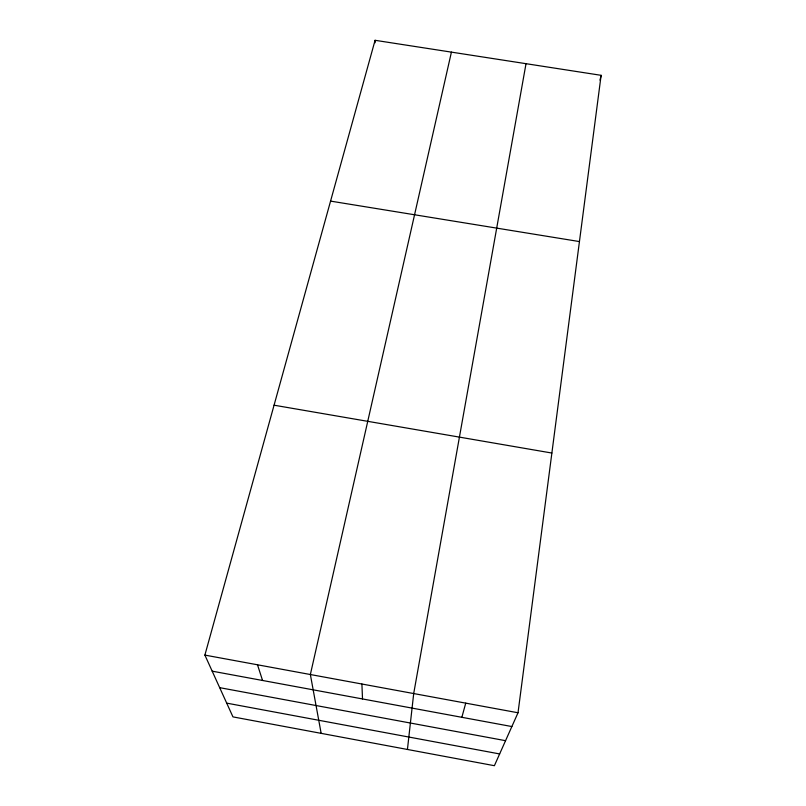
<?xml version="1.0" encoding="UTF-8"?>
<svg xmlns="http://www.w3.org/2000/svg" width="806" height="806" viewBox="0 0 806 806"><rect width="100%" height="100%" fill="white"/><g stroke="black" fill="none" stroke-linecap="round" stroke-linejoin="round"><path stroke-width="1.21" d="M407.433 749.459L413.7 693.553L526.016 63.684M518.016 712.766L601.115 75.321L375.082 40.3L204.885 655.097L232.954 716.887L494.39 765.7L518.016 712.766L204.885 655.097M451.42 52.128L310.36 674.521L321.151 733.349M599.986 80.126L601.115 75.321M461.858 717.31L465.737 703.134M330.561 201.107L579.443 241.568M274.07 405.196L551.878 453.043M212.18 671.166L511.87 726.549M219.675 687.659L505.553 740.684M226.708 703.134L499.639 753.942M257.497 664.789L262.555 680.476M361.904 684.022L362.509 698.943M375.082 40.3L375.082 42.768"/></g></svg>
